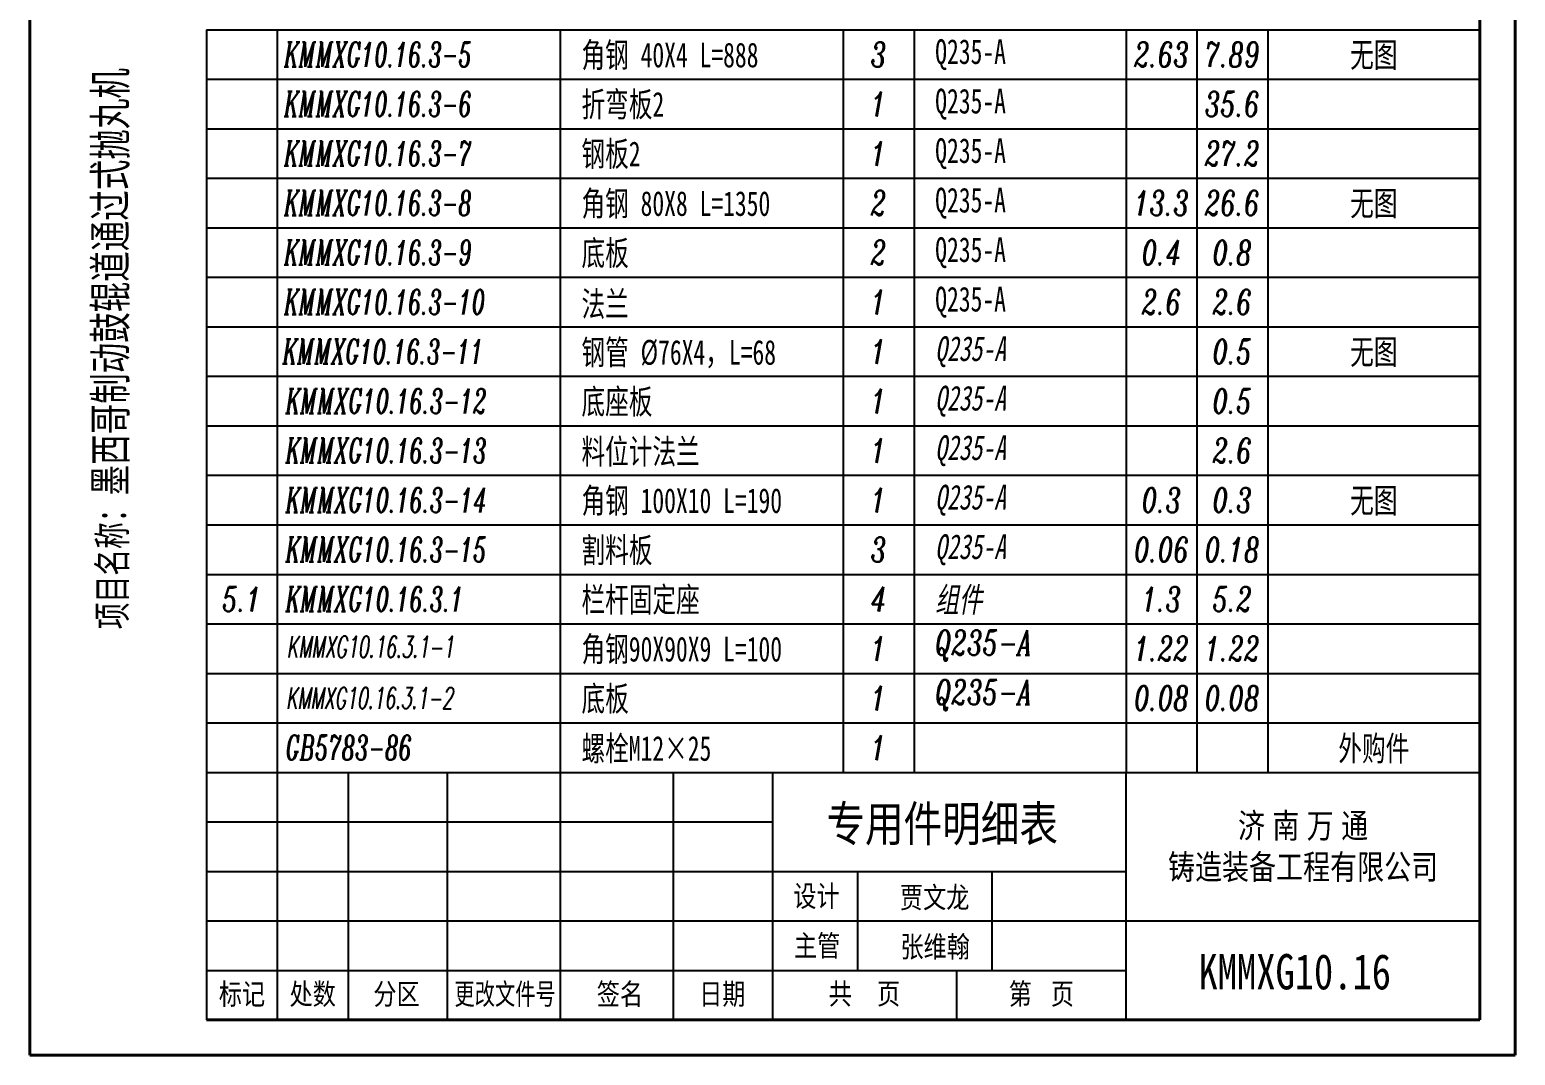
# Model space of a CAD drawing. Header units: millimetres. Extents: x 20942 to 27944, y 15544 to 18514.
# Drawn here: x 20942 to 23042, y 15544 to 16994 of the extents above; entities that cross this region are included whole.
import ezdxf
from ezdxf.enums import TextEntityAlignment as Align

# ---------------------------------------------------------------- set-up
doc = ezdxf.new("R2010")
doc.units = ezdxf.units.MM
doc.layers.add('$TD_AUDIT_GENERATED_(2C4)', color=7, linetype='Continuous', lineweight=40)
doc.layers.add('$TD_AUDIT_GENERATED_(2C5)', color=4, linetype='Continuous')
doc.layers.add('$TD_AUDIT_GENERATED_(2C6)', color=3, linetype='Continuous')
doc.styles.add('$TD_AUDIT_GENERATED_(2C7)', font='italic.shx', dxfattribs={"width": 0.7})
doc.styles.add('$TD_AUDIT_GENERATED_(2C8)', font='', dxfattribs={"width": 0.7})
doc.styles.get("Standard").update_dxf_attribs({"font": '', "width": 0.8})
doc.styles.get('$TD_AUDIT_GENERATED_(2C8)').set_extended_font_data('SimSun')
doc.styles.get('Standard').set_extended_font_data('SimSun')

# ---------------------------------------------------------------- blocks, each defined once
blk = doc.blocks.new('$TD_AUDIT_GENERATED_(29EC1)')
at = {"layer": '$TD_AUDIT_GENERATED_(2C5)'}
for p, q in [((-180, 35), (-180, 0)), ((-180, 35), (0, 35)), ((-170, 35), (-170, 0)), ((-160, 35), (-160, 0)), ((-146, 35), (-146, 0)), ((-130, 35), (-130, 0)), ((-114, 0), (-114, 35)), ((-100, 35), (-100, 0)), ((-50, 0), (-50, 35)), ((-180, 28), (-100, 28)), ((-180, 21), (-50, 21)), ((-88, 21), (-88, 7)), ((-69, 21), (-69, 7)), ((-180, 14), (0, 14)), ((-50, 0), (-50, 9)), ((-180, 7), (-50, 7)), ((-74, 7), (-74, 0))]:
    blk.add_line(p, q, dxfattribs=at)
at = {"layer": '$TD_AUDIT_GENERATED_(2C5)', "attachment_point": 5}
for s, insert, char_height, width in [('{\\f\uffbfﾬￌﾣﾤ_GB2312|b0|i0|c134|p49;\\M+5BCC3 \\M+5C4CF \\M+5CDF2 \\M+5CDA8\\P\\M+5D6FD\\M+5D4EC\\M+5D7B0\\M+5B1B8\\M+5B9A4\\M+5B3CC\\M+5D3D0\\M+5CFDE\\M+5B9AB\\M+5CBBE}', (-25, 24.35), 3.5, 50), ('\\M+5C9E8\\M+5BCC6', (-93.79, 17.35), 3, 10), ('\\M+5D6F7\\M+5B9DC', (-93.7, 10.34), 3, 10), ('{\\f\uffbfﾬￌﾣﾤ_GB2312|b0|i0|c134|p49;\\M+5B1EA\\M+5BCC7}', (-175, 3.5), 3, 10), ('{\\f\uffbfﾬￌﾣﾤ_GB2312|b0|i0|c134|p49;\\M+5B4A6\\M+5CAFD}', (-165, 3.5), 3, 10), ('{\\f\uffbfﾬￌﾣﾤ_GB2312|b0|i0|c134|p49;\\M+5B7D6\\M+5C7F8}', (-153.14, 3.5), 3, 10), ('{\\f\uffbfﾬￌﾣﾤ_GB2312|b0|i0|c134|p49;\\M+5C7A9\\M+5C3FB}', (-121.57, 3.5), 3, 10), ('{\\f\uffbfﾬￌﾣﾤ_GB2312|b0|i0|c134|p49;\\M+5C8D5\\M+5C6DA}', (-107.1, 3.5), 3, 10), ('{\\f\uffbfﾬￌﾣﾤ_GB2312|b0|i0|c134|p49;\\M+5B9B2    \\M+5D2B3}', (-87, 3.54), 3, 26), ('{\\f\uffbfﾬￌﾣﾤ_GB2312|b0|i0|c134|p49;\\M+5B5DA   \\M+5D2B3}', (-62, 3.52), 3, 24)]:
    blk.add_mtext(s, dxfattribs=dict(at, insert=insert, char_height=char_height, width=width))
at = {"layer": '$TD_AUDIT_GENERATED_(2C5)', "insert": (-137.8, 3.5), "char_height": 3, "width": 17.8935, "attachment_point": 5, "style": '$TD_AUDIT_GENERATED_(2C7)'}
blk.add_mtext('\\M+5B8FC\\M+5B8C4\\M+5CEC4\\M+5BCFE\\M+5BAC5', dxfattribs=at)
at = {"layer": '$TD_AUDIT_GENERATED_(2C5)', "width": 0.8}
for tag, p in [('姓名', (-81.98, 15.82)), ('姓名', (-81.91, 8.86)), ('N', (-62.53, 1.68))]:
    blk.add_attdef(tag, p, '', height=3, dxfattribs=at)
for tag, height, p in [('S', 5, (-26.18, 4.31)), ('M', 3, (-86.59, 1.67))]:
    blk.add_attdef(tag, text='', height=height, dxfattribs=at).set_placement(p, align=Align.CENTER)
at = {"layer": '$TD_AUDIT_GENERATED_(2C6)', "insert": (-76.02, 27.45), "char_height": 5, "width": 39.6863, "attachment_point": 5}
blk.add_mtext('{\\C4;\\M+5D7A8\\M+5D3C3\\M+5BCFE\\M+5C3F7\\M+5CFB8\\M+5B1ED}', dxfattribs=at)
blk = doc.blocks.new('*U3')
for p, q in [((0, 7), (180, 7)), ((0, 0), (0, 7)), ((10, 0), (10, 7)), ((50, 0), (50, 7)), ((90, 0), (90, 7)), ((100, 0), (100, 7)), ((130, 0), (130, 7)), ((140, 0), (140, 7)), ((150, 0), (150, 7)), ((180, 0), (180, 7)), ((0, 0), (180, 0))]:
    blk.add_line(p, q)
at = {"width": 0.7, "flags": 8}
for tag, style, p in [('1', '$TD_AUDIT_GENERATED_(2C7)', (5, 3.5)), ('4', '$TD_AUDIT_GENERATED_(2C7)', (95, 3.5)), ('6', '$TD_AUDIT_GENERATED_(2C7)', (135, 3.5)), ('7', '$TD_AUDIT_GENERATED_(2C7)', (145, 3.5)), ('8', '$TD_AUDIT_GENERATED_(2C8)', (165, 3.5))]:
    blk.add_attdef(tag, text='', height=3.5, dxfattribs=dict(at, style=style)).set_placement(p, align=Align.MIDDLE_CENTER)
at = {"color": 141, "flags": 8}
for tag, style, width, p in [('2', '$TD_AUDIT_GENERATED_(2C7)', 0.6, (13, 3.5)), ('3', '$TD_AUDIT_GENERATED_(2C8)', 0.7, (53, 3.5)), ('5', '$TD_AUDIT_GENERATED_(2C7)', 0.7, (103, 3.5))]:
    blk.add_attdef(tag, text='', height=3.5, dxfattribs=dict(at, style=style, width=width)).set_placement(p, align=Align.MIDDLE_LEFT)
blk = doc.blocks.new('$TD_AUDIT_GENERATED_(8CD2)')
for p, q in [((0, 7), (180, 7)), ((0, 0), (0, 7)), ((10, 0), (10, 7)), ((50, 0), (50, 7)), ((90, 0), (90, 7)), ((100, 0), (100, 7)), ((130, 0), (130, 7)), ((140, 0), (140, 7)), ((150, 0), (150, 7)), ((180, 0), (180, 7)), ((0, 0), (180, 0))]:
    blk.add_line(p, q)
at = {"width": 0.7, "flags": 8}
for tag, style, p in [('1', '$TD_AUDIT_GENERATED_(2C7)', (5, 3.5)), ('4', '$TD_AUDIT_GENERATED_(2C7)', (95, 3.5)), ('6', '$TD_AUDIT_GENERATED_(2C7)', (135, 3.5)), ('7', '$TD_AUDIT_GENERATED_(2C7)', (145, 3.5)), ('8', '$TD_AUDIT_GENERATED_(2C8)', (165, 3.5))]:
    blk.add_attdef(tag, text='', height=3.5, dxfattribs=dict(at, style=style)).set_placement(p, align=Align.MIDDLE_CENTER)
at = {"color": 141, "flags": 8}
for tag, style, width, p in [('2', '$TD_AUDIT_GENERATED_(2C7)', 0.6, (13, 3.5)), ('3', '$TD_AUDIT_GENERATED_(2C8)', 0.7, (53, 3.5)), ('5', '$TD_AUDIT_GENERATED_(2C7)', 0.7, (103, 3.5))]:
    blk.add_attdef(tag, text='', height=3.5, dxfattribs=dict(at, style=style, width=width)).set_placement(p, align=Align.MIDDLE_LEFT)

msp = doc.modelspace()

# ---------------------------------------------------------------- linework, layer by layer
at = {"layer": '$TD_AUDIT_GENERATED_(2C4)'}
for p, q in [((20942.5, 18513.7), (20942.5, 15543.7)), ((23042.5, 18513.7), (23042.5, 15543.7)), ((22992.5, 18423.7), (22992.5, 15593.7)), ((22992.5, 15593.7), (21192.5, 15593.7)), ((23042.5, 15543.7), (20942.5, 15543.7))]:
    msp.add_line(p, q, dxfattribs=at)

# ---------------------------------------------------------------- block references
at = {"layer": '$TD_AUDIT_GENERATED_(2C5)'}
ref = msp.add_blockref('*U3', (21192.5, 16993.7), dxfattribs=dict(at, xscale=-10.00000000000001, yscale=10.00000000000001, zscale=10.00000000000001, rotation=180))
ref.add_attrib('2', 'KMMXG10.16.3-5', dxfattribs={"layer": '0', "color": 141, "height": 35, "style": '$TD_AUDIT_GENERATED_(2C7)', "width": 0.6, "flags": 8}).set_placement((21302, 16958.7), align=Align.MIDDLE_LEFT)
ref.add_attrib('3', '角钢 40X4 L=888', dxfattribs={"layer": '0', "color": 141, "height": 35, "style": '$TD_AUDIT_GENERATED_(2C8)', "width": 0.7, "flags": 8}).set_placement((21722.5, 16958), align=Align.MIDDLE_LEFT)
ref.add_attrib('4', '3', dxfattribs={"layer": '0', "height": 35, "style": '$TD_AUDIT_GENERATED_(2C7)', "width": 0.7, "flags": 8}).set_placement((22142.5, 16958.7), align=Align.MIDDLE_CENTER)
ref.add_attrib('5', 'Q235-A', dxfattribs={"layer": '0', "color": 141, "height": 35, "style": '$TD_AUDIT_GENERATED_(2C8)', "width": 0.7, "flags": 8}).set_placement((22222.5, 16962.8), align=Align.MIDDLE_LEFT)
ref.add_attrib('6', '2.63', dxfattribs={"layer": '0', "height": 35, "style": '$TD_AUDIT_GENERATED_(2C7)', "width": 0.7, "flags": 8}).set_placement((22542.5, 16958.7), align=Align.MIDDLE_CENTER)
ref.add_attrib('7', '7.89', dxfattribs={"layer": '0', "height": 35, "style": '$TD_AUDIT_GENERATED_(2C7)', "width": 0.7, "flags": 8}).set_placement((22642.5, 16958.7), align=Align.MIDDLE_CENTER)
ref.add_attrib('8', '无图', dxfattribs={"layer": '0', "height": 35, "style": '$TD_AUDIT_GENERATED_(2C8)', "width": 0.7, "flags": 8}).set_placement((22842.5, 16958.2), align=Align.MIDDLE_CENTER)
ref = msp.add_blockref('*U3', (21192.5, 16923.7), dxfattribs=dict(at, xscale=-10.00000000000001, yscale=10.00000000000001, zscale=10.00000000000001, rotation=180))
ref.add_attrib('2', 'KMMXG10.16.3-6', dxfattribs={"layer": '0', "color": 141, "height": 35, "style": '$TD_AUDIT_GENERATED_(2C7)', "width": 0.6, "flags": 8}).set_placement((21302, 16888.7), align=Align.MIDDLE_LEFT)
ref.add_attrib('3', '折弯板2', dxfattribs={"layer": '0', "color": 141, "height": 35, "style": '$TD_AUDIT_GENERATED_(2C8)', "width": 0.7, "flags": 8}).set_placement((21722.5, 16888.2), align=Align.MIDDLE_LEFT)
ref.add_attrib('4', '1', dxfattribs={"layer": '0', "height": 35, "style": '$TD_AUDIT_GENERATED_(2C7)', "width": 0.7, "flags": 8}).set_placement((22142.5, 16888.7), align=Align.MIDDLE_CENTER)
ref.add_attrib('5', 'Q235-A', dxfattribs={"layer": '0', "color": 141, "height": 35, "style": '$TD_AUDIT_GENERATED_(2C8)', "width": 0.7, "flags": 8}).set_placement((22222.5, 16892.8), align=Align.MIDDLE_LEFT)
ref.add_attrib('7', '35.6', dxfattribs={"layer": '0', "height": 35, "style": '$TD_AUDIT_GENERATED_(2C7)', "width": 0.7, "flags": 8}).set_placement((22642.5, 16888.7), align=Align.MIDDLE_CENTER)
ref = msp.add_blockref('*U3', (21192.5, 16853.7), dxfattribs=dict(at, xscale=-10.00000000000001, yscale=10.00000000000001, zscale=10.00000000000001, rotation=180))
ref.add_attrib('2', 'KMMXG10.16.3-7', dxfattribs={"layer": '0', "color": 141, "height": 35, "style": '$TD_AUDIT_GENERATED_(2C7)', "width": 0.6, "flags": 8}).set_placement((21302, 16818.7), align=Align.MIDDLE_LEFT)
ref.add_attrib('3', '钢板2', dxfattribs={"layer": '0', "color": 141, "height": 35, "style": '$TD_AUDIT_GENERATED_(2C8)', "width": 0.7, "flags": 8}).set_placement((21722.5, 16818.3), align=Align.MIDDLE_LEFT)
ref.add_attrib('4', '1', dxfattribs={"layer": '0', "height": 35, "style": '$TD_AUDIT_GENERATED_(2C7)', "width": 0.7, "flags": 8}).set_placement((22142.5, 16818.7), align=Align.MIDDLE_CENTER)
ref.add_attrib('5', 'Q235-A', dxfattribs={"layer": '0', "color": 141, "height": 35, "style": '$TD_AUDIT_GENERATED_(2C8)', "width": 0.7, "flags": 8}).set_placement((22222.5, 16822.8), align=Align.MIDDLE_LEFT)
ref.add_attrib('7', '27.2', dxfattribs={"layer": '0', "height": 35, "style": '$TD_AUDIT_GENERATED_(2C7)', "width": 0.7, "flags": 8}).set_placement((22642.5, 16818.7), align=Align.MIDDLE_CENTER)
ref = msp.add_blockref('*U3', (21192.5, 16783.7), dxfattribs=dict(at, xscale=-10.00000000000001, yscale=10.00000000000001, zscale=10.00000000000001, rotation=180))
ref.add_attrib('2', 'KMMXG10.16.3-8', dxfattribs={"layer": '0', "color": 141, "height": 35, "style": '$TD_AUDIT_GENERATED_(2C7)', "width": 0.6, "flags": 8}).set_placement((21302, 16748.7), align=Align.MIDDLE_LEFT)
ref.add_attrib('3', '角钢 80X8 L=1350', dxfattribs={"layer": '0', "color": 141, "height": 35, "style": '$TD_AUDIT_GENERATED_(2C8)', "width": 0.7, "flags": 8}).set_placement((21722.5, 16748), align=Align.MIDDLE_LEFT)
ref.add_attrib('4', '2', dxfattribs={"layer": '0', "height": 35, "style": '$TD_AUDIT_GENERATED_(2C7)', "width": 0.7, "flags": 8}).set_placement((22142.5, 16748.7), align=Align.MIDDLE_CENTER)
ref.add_attrib('5', 'Q235-A', dxfattribs={"layer": '0', "color": 141, "height": 35, "style": '$TD_AUDIT_GENERATED_(2C8)', "width": 0.7, "flags": 8}).set_placement((22222.5, 16752.8), align=Align.MIDDLE_LEFT)
ref.add_attrib('6', '13.3', dxfattribs={"layer": '0', "height": 35, "style": '$TD_AUDIT_GENERATED_(2C7)', "width": 0.7, "flags": 8}).set_placement((22542.5, 16748.7), align=Align.MIDDLE_CENTER)
ref.add_attrib('7', '26.6', dxfattribs={"layer": '0', "height": 35, "style": '$TD_AUDIT_GENERATED_(2C7)', "width": 0.7, "flags": 8}).set_placement((22642.5, 16748.7), align=Align.MIDDLE_CENTER)
ref.add_attrib('8', '无图', dxfattribs={"layer": '0', "height": 35, "style": '$TD_AUDIT_GENERATED_(2C8)', "width": 0.7, "flags": 8}).set_placement((22842.5, 16748.2), align=Align.MIDDLE_CENTER)
ref = msp.add_blockref('*U3', (21192.5, 16713.7), dxfattribs=dict(at, xscale=-10.00000000000001, yscale=10.00000000000001, zscale=10.00000000000001, rotation=180))
ref.add_attrib('2', 'KMMXG10.16.3-9', dxfattribs={"layer": '0', "color": 141, "height": 35, "style": '$TD_AUDIT_GENERATED_(2C7)', "width": 0.6, "flags": 8}).set_placement((21302, 16678.7), align=Align.MIDDLE_LEFT)
ref.add_attrib('3', '底板', dxfattribs={"layer": '0', "color": 141, "height": 35, "style": '$TD_AUDIT_GENERATED_(2C8)', "width": 0.7, "flags": 8}).set_placement((21722.5, 16678), align=Align.MIDDLE_LEFT)
ref.add_attrib('4', '2', dxfattribs={"layer": '0', "height": 35, "style": '$TD_AUDIT_GENERATED_(2C7)', "width": 0.7, "flags": 8}).set_placement((22142.5, 16678.7), align=Align.MIDDLE_CENTER)
ref.add_attrib('5', 'Q235-A', dxfattribs={"layer": '0', "color": 141, "height": 35, "style": '$TD_AUDIT_GENERATED_(2C8)', "width": 0.7, "flags": 8}).set_placement((22222.5, 16682.8), align=Align.MIDDLE_LEFT)
ref.add_attrib('6', '0.4', dxfattribs={"layer": '0', "height": 35, "style": '$TD_AUDIT_GENERATED_(2C7)', "width": 0.7, "flags": 8}).set_placement((22542.5, 16678.7), align=Align.MIDDLE_CENTER)
ref.add_attrib('7', '0.8', dxfattribs={"layer": '0', "height": 35, "style": '$TD_AUDIT_GENERATED_(2C7)', "width": 0.7, "flags": 8}).set_placement((22642.5, 16678.7), align=Align.MIDDLE_CENTER)
ref = msp.add_blockref('*U3', (21192.5, 16643.7), dxfattribs=dict(at, xscale=-10.00000000000001, yscale=10.00000000000001, zscale=10.00000000000001, rotation=180))
ref.add_attrib('2', 'KMMXG10.16.3-10', dxfattribs={"layer": '0', "color": 141, "height": 35, "style": '$TD_AUDIT_GENERATED_(2C7)', "width": 0.6, "flags": 8}).set_placement((21302, 16608.7), align=Align.MIDDLE_LEFT)
ref.add_attrib('3', '法兰', dxfattribs={"layer": '0', "color": 141, "height": 35, "style": '$TD_AUDIT_GENERATED_(2C8)', "width": 0.7, "flags": 8}).set_placement((21722.5, 16606), align=Align.MIDDLE_LEFT)
ref.add_attrib('4', '1', dxfattribs={"layer": '0', "height": 35, "style": '$TD_AUDIT_GENERATED_(2C7)', "width": 0.7, "flags": 8}).set_placement((22142.5, 16608.7), align=Align.MIDDLE_CENTER)
ref.add_attrib('5', 'Q235-A', dxfattribs={"layer": '0', "color": 141, "height": 35, "style": '$TD_AUDIT_GENERATED_(2C8)', "width": 0.7, "flags": 8}).set_placement((22222.5, 16612.8), align=Align.MIDDLE_LEFT)
ref.add_attrib('6', '2.6', dxfattribs={"layer": '0', "height": 35, "style": '$TD_AUDIT_GENERATED_(2C7)', "width": 0.7, "flags": 8}).set_placement((22542.5, 16608.7), align=Align.MIDDLE_CENTER)
ref.add_attrib('7', '2.6', dxfattribs={"layer": '0', "height": 35, "style": '$TD_AUDIT_GENERATED_(2C7)', "width": 0.7, "flags": 8}).set_placement((22642.5, 16608.7), align=Align.MIDDLE_CENTER)
ref = msp.add_blockref('$TD_AUDIT_GENERATED_(8CD2)', (21192.5, 16573.7), dxfattribs=dict(at, xscale=-10.00000132878166, yscale=10.00000132878166, zscale=10.00000132878166, rotation=180))
ref.add_attrib('2', 'KMMXG10.16.3-11', dxfattribs={"layer": '0', "color": 141, "height": 35, "style": '$TD_AUDIT_GENERATED_(2C7)', "width": 0.6, "flags": 8}).set_placement((21299.9, 16538.7), align=Align.MIDDLE_LEFT)
ref.add_attrib('3', '钢管 %%C76X4，L=68 ', dxfattribs={"layer": '0', "color": 141, "height": 35, "style": '$TD_AUDIT_GENERATED_(2C8)', "width": 0.7, "flags": 8}).set_placement((21722.5, 16537.6), align=Align.MIDDLE_LEFT)
ref.add_attrib('4', '1', dxfattribs={"layer": '0', "height": 35, "style": '$TD_AUDIT_GENERATED_(2C7)', "width": 0.7, "flags": 8}).set_placement((22142.5, 16538.7), align=Align.MIDDLE_CENTER)
ref.add_attrib('5', 'Q235-A', dxfattribs={"layer": '0', "color": 141, "height": 35, "style": '$TD_AUDIT_GENERATED_(2C8)', "oblique": 10, "width": 0.7, "flags": 8}).set_placement((22222.5, 16542.8), align=Align.MIDDLE_LEFT)
ref.add_attrib('7', '0.5', dxfattribs={"layer": '0', "height": 35, "style": '$TD_AUDIT_GENERATED_(2C7)', "width": 0.7, "flags": 8}).set_placement((22642.5, 16538.7), align=Align.MIDDLE_CENTER)
ref.add_attrib('8', '无图', dxfattribs={"layer": '0', "height": 35, "style": '$TD_AUDIT_GENERATED_(2C8)', "width": 0.7, "flags": 8}).set_placement((22842.5, 16538.1), align=Align.MIDDLE_CENTER)
ref = msp.add_blockref('$TD_AUDIT_GENERATED_(8CD2)', (21192.5, 16503.7), dxfattribs=dict(at, xscale=-10.00000132878167, yscale=10.00000132878167, zscale=10.00000132878167, rotation=180))
ref.add_attrib('2', 'KMMXG10.16.3-12', dxfattribs={"layer": '0', "color": 141, "height": 35, "style": '$TD_AUDIT_GENERATED_(2C7)', "width": 0.6, "flags": 8}).set_placement((21304.1, 16468.7), align=Align.MIDDLE_LEFT)
ref.add_attrib('3', '底座板', dxfattribs={"layer": '0', "color": 141, "height": 35, "style": '$TD_AUDIT_GENERATED_(2C8)', "width": 0.7, "flags": 8}).set_placement((21722.5, 16468), align=Align.MIDDLE_LEFT)
ref.add_attrib('4', '1', dxfattribs={"layer": '0', "height": 35, "style": '$TD_AUDIT_GENERATED_(2C7)', "width": 0.7, "flags": 8}).set_placement((22142.5, 16468.7), align=Align.MIDDLE_CENTER)
ref.add_attrib('5', 'Q235-A', dxfattribs={"layer": '0', "color": 141, "height": 35, "style": '$TD_AUDIT_GENERATED_(2C8)', "oblique": 10, "width": 0.7, "flags": 8}).set_placement((22222.5, 16472.8), align=Align.MIDDLE_LEFT)
ref.add_attrib('7', '0.5', dxfattribs={"layer": '0', "height": 35, "style": '$TD_AUDIT_GENERATED_(2C7)', "width": 0.7, "flags": 8}).set_placement((22642.5, 16468.7), align=Align.MIDDLE_CENTER)
ref = msp.add_blockref('$TD_AUDIT_GENERATED_(8CD2)', (21192.5, 16433.7), dxfattribs=dict(at, xscale=-10.00000132878167, yscale=10.00000132878167, zscale=10.00000132878167, rotation=180))
ref.add_attrib('2', 'KMMXG10.16.3-13', dxfattribs={"layer": '0', "color": 141, "height": 35, "style": '$TD_AUDIT_GENERATED_(2C7)', "width": 0.6, "flags": 8}).set_placement((21304.1, 16398.7), align=Align.MIDDLE_LEFT)
ref.add_attrib('3', '料位计法兰', dxfattribs={"layer": '0', "color": 141, "height": 35, "style": '$TD_AUDIT_GENERATED_(2C8)', "width": 0.7, "flags": 8}).set_placement((21722.5, 16397.4), align=Align.MIDDLE_LEFT)
ref.add_attrib('4', '1', dxfattribs={"layer": '0', "height": 35, "style": '$TD_AUDIT_GENERATED_(2C7)', "width": 0.7, "flags": 8}).set_placement((22142.5, 16398.7), align=Align.MIDDLE_CENTER)
ref.add_attrib('5', 'Q235-A', dxfattribs={"layer": '0', "color": 141, "height": 35, "style": '$TD_AUDIT_GENERATED_(2C8)', "oblique": 10, "width": 0.7, "flags": 8}).set_placement((22222.5, 16402.8), align=Align.MIDDLE_LEFT)
ref.add_attrib('7', '2.6', dxfattribs={"layer": '0', "height": 35, "style": '$TD_AUDIT_GENERATED_(2C7)', "width": 0.7, "flags": 8}).set_placement((22642.5, 16398.7), align=Align.MIDDLE_CENTER)
ref = msp.add_blockref('$TD_AUDIT_GENERATED_(8CD2)', (21192.5, 16363.7), dxfattribs=dict(at, xscale=-10.00000132878167, yscale=10.00000132878167, zscale=10.00000132878167, rotation=180))
ref.add_attrib('2', 'KMMXG10.16.3-14', dxfattribs={"layer": '0', "color": 141, "height": 35, "style": '$TD_AUDIT_GENERATED_(2C7)', "width": 0.6, "flags": 8}).set_placement((21304.1, 16328.7), align=Align.MIDDLE_LEFT)
ref.add_attrib('3', '角钢 100X10 L=190', dxfattribs={"layer": '0', "color": 141, "height": 35, "style": '$TD_AUDIT_GENERATED_(2C8)', "width": 0.7, "flags": 8}).set_placement((21722.5, 16328), align=Align.MIDDLE_LEFT)
ref.add_attrib('4', '1', dxfattribs={"layer": '0', "height": 35, "style": '$TD_AUDIT_GENERATED_(2C7)', "width": 0.7, "flags": 8}).set_placement((22142.5, 16328.7), align=Align.MIDDLE_CENTER)
ref.add_attrib('5', 'Q235-A', dxfattribs={"layer": '0', "color": 141, "height": 35, "style": '$TD_AUDIT_GENERATED_(2C8)', "oblique": 10, "width": 0.7, "flags": 8}).set_placement((22222.5, 16332.8), align=Align.MIDDLE_LEFT)
ref.add_attrib('6', '0.3', dxfattribs={"layer": '0', "height": 35, "style": '$TD_AUDIT_GENERATED_(2C7)', "width": 0.7, "flags": 8}).set_placement((22542.5, 16328.7), align=Align.MIDDLE_CENTER)
ref.add_attrib('7', '0.3', dxfattribs={"layer": '0', "height": 35, "style": '$TD_AUDIT_GENERATED_(2C7)', "width": 0.7, "flags": 8}).set_placement((22642.5, 16328.7), align=Align.MIDDLE_CENTER)
ref.add_attrib('8', '无图', dxfattribs={"layer": '0', "height": 35, "style": '$TD_AUDIT_GENERATED_(2C8)', "width": 0.7, "flags": 8}).set_placement((22842.5, 16328.1), align=Align.MIDDLE_CENTER)
ref = msp.add_blockref('$TD_AUDIT_GENERATED_(8CD2)', (21192.5, 16293.7), dxfattribs=dict(at, xscale=-10.00000132878167, yscale=10.00000132878167, zscale=10.00000132878167, rotation=180))
ref.add_attrib('2', 'KMMXG10.16.3-15', dxfattribs={"layer": '0', "color": 141, "height": 35, "style": '$TD_AUDIT_GENERATED_(2C7)', "width": 0.6, "flags": 8}).set_placement((21304.1, 16258.7), align=Align.MIDDLE_LEFT)
ref.add_attrib('3', '割料板', dxfattribs={"layer": '0', "color": 141, "height": 35, "style": '$TD_AUDIT_GENERATED_(2C8)', "width": 0.7, "flags": 8}).set_placement((21722.5, 16258), align=Align.MIDDLE_LEFT)
ref.add_attrib('4', '3', dxfattribs={"layer": '0', "height": 35, "style": '$TD_AUDIT_GENERATED_(2C7)', "width": 0.7, "flags": 8}).set_placement((22142.5, 16258.7), align=Align.MIDDLE_CENTER)
ref.add_attrib('5', 'Q235-A', dxfattribs={"layer": '0', "color": 141, "height": 35, "style": '$TD_AUDIT_GENERATED_(2C8)', "oblique": 10, "width": 0.7, "flags": 8}).set_placement((22222.5, 16262.8), align=Align.MIDDLE_LEFT)
ref.add_attrib('6', '0.06', dxfattribs={"layer": '0', "height": 35, "style": '$TD_AUDIT_GENERATED_(2C7)', "width": 0.7, "flags": 8}).set_placement((22542.5, 16258.7), align=Align.MIDDLE_CENTER)
ref.add_attrib('7', '0.18', dxfattribs={"layer": '0', "height": 35, "style": '$TD_AUDIT_GENERATED_(2C7)', "width": 0.7, "flags": 8}).set_placement((22642.5, 16258.7), align=Align.MIDDLE_CENTER)
ref = msp.add_blockref('$TD_AUDIT_GENERATED_(8CD2)', (21192.5, 16223.7), dxfattribs=dict(at, xscale=-10.00000132878167, yscale=10.00000132878167, zscale=10.00000132878167, rotation=180))
ref.add_attrib('1', '5.1', dxfattribs={"layer": '0', "height": 35, "style": '$TD_AUDIT_GENERATED_(2C7)', "width": 0.7, "flags": 8}).set_placement((21242.5, 16188.7), align=Align.MIDDLE_CENTER)
ref.add_attrib('2', 'KMMXG10.16.3.1', dxfattribs={"layer": '0', "color": 141, "height": 35, "style": '$TD_AUDIT_GENERATED_(2C7)', "width": 0.6, "flags": 8}).set_placement((21304.1, 16188.7), align=Align.MIDDLE_LEFT)
ref.add_attrib('3', '栏杆固定座', dxfattribs={"layer": '0', "color": 141, "height": 35, "style": '$TD_AUDIT_GENERATED_(2C8)', "width": 0.7, "flags": 8}).set_placement((21722.5, 16188), align=Align.MIDDLE_LEFT)
ref.add_attrib('4', '4', dxfattribs={"layer": '0', "height": 35, "style": '$TD_AUDIT_GENERATED_(2C7)', "width": 0.7, "flags": 8}).set_placement((22142.5, 16188.7), align=Align.MIDDLE_CENTER)
ref.add_attrib('5', '组件', dxfattribs={"layer": '0', "color": 141, "height": 35, "style": '$TD_AUDIT_GENERATED_(2C8)', "oblique": 10, "width": 0.7, "flags": 8}).set_placement((22222.5, 16187.8), align=Align.MIDDLE_LEFT)
ref.add_attrib('6', '1.3', dxfattribs={"layer": '0', "height": 35, "style": '$TD_AUDIT_GENERATED_(2C7)', "width": 0.7, "flags": 8}).set_placement((22542.5, 16188.7), align=Align.MIDDLE_CENTER)
ref.add_attrib('7', '5.2', dxfattribs={"layer": '0', "height": 35, "style": '$TD_AUDIT_GENERATED_(2C7)', "width": 0.7, "flags": 8}).set_placement((22642.5, 16188.7), align=Align.MIDDLE_CENTER)
ref = msp.add_blockref('$TD_AUDIT_GENERATED_(8CD2)', (21192.5, 16153.7), dxfattribs=dict(at, xscale=-10.00000132878166, yscale=10.00000132878166, zscale=10.00000132878166, rotation=180))
ref.add_attrib('2', 'KMMXG10.16.3.1-1', dxfattribs={"layer": '0', "color": 141, "height": 30, "style": '$TD_AUDIT_GENERATED_(2C7)', "width": 0.6, "flags": 8}).set_placement((21305.8, 16121.2), align=Align.MIDDLE_LEFT)
ref.add_attrib('3', '角钢90X90X9 L=100', dxfattribs={"layer": '0', "color": 141, "height": 35, "style": '$TD_AUDIT_GENERATED_(2C8)', "width": 0.7, "flags": 8}).set_placement((21722.5, 16118), align=Align.MIDDLE_LEFT)
ref.add_attrib('4', '1', dxfattribs={"layer": '0', "height": 35, "style": '$TD_AUDIT_GENERATED_(2C7)', "width": 0.7, "flags": 8}).set_placement((22142.5, 16118.7), align=Align.MIDDLE_CENTER)
ref.add_attrib('5', 'Q235-A', dxfattribs={"layer": '0', "color": 141, "height": 35, "style": '$TD_AUDIT_GENERATED_(2C7)', "width": 0.7, "flags": 8}).set_placement((22222.5, 16127.1), align=Align.MIDDLE_LEFT)
ref.add_attrib('6', '1.22', dxfattribs={"layer": '0', "height": 35, "style": '$TD_AUDIT_GENERATED_(2C7)', "width": 0.7, "flags": 8}).set_placement((22542.5, 16118.7), align=Align.MIDDLE_CENTER)
ref.add_attrib('7', '1.22', dxfattribs={"layer": '0', "height": 35, "style": '$TD_AUDIT_GENERATED_(2C7)', "width": 0.7, "flags": 8}).set_placement((22642.5, 16118.7), align=Align.MIDDLE_CENTER)
ref = msp.add_blockref('$TD_AUDIT_GENERATED_(8CD2)', (21192.5, 16083.7), dxfattribs=dict(at, xscale=-10.00000132878166, yscale=10.00000132878166, zscale=10.00000132878166, rotation=180))
ref.add_attrib('2', 'KMMXG10.16.3.1-2', dxfattribs={"layer": '0', "color": 141, "height": 30, "style": '$TD_AUDIT_GENERATED_(2C7)', "width": 0.6, "flags": 8}).set_placement((21304.6, 16048.8), align=Align.MIDDLE_LEFT)
ref.add_attrib('3', '底板', dxfattribs={"layer": '0', "color": 141, "height": 35, "style": '$TD_AUDIT_GENERATED_(2C8)', "width": 0.7, "flags": 8}).set_placement((21722.5, 16048), align=Align.MIDDLE_LEFT)
ref.add_attrib('4', '1', dxfattribs={"layer": '0', "height": 35, "style": '$TD_AUDIT_GENERATED_(2C7)', "width": 0.7, "flags": 8}).set_placement((22142.5, 16048.7), align=Align.MIDDLE_CENTER)
ref.add_attrib('5', 'Q235-A', dxfattribs={"layer": '0', "color": 141, "height": 35, "style": '$TD_AUDIT_GENERATED_(2C7)', "width": 0.7, "flags": 8}).set_placement((22222.5, 16057.1), align=Align.MIDDLE_LEFT)
ref.add_attrib('6', '0.08', dxfattribs={"layer": '0', "height": 35, "style": '$TD_AUDIT_GENERATED_(2C7)', "width": 0.7, "flags": 8}).set_placement((22542.5, 16048.7), align=Align.MIDDLE_CENTER)
ref.add_attrib('7', '0.08', dxfattribs={"layer": '0', "height": 35, "style": '$TD_AUDIT_GENERATED_(2C7)', "width": 0.7, "flags": 8}).set_placement((22642.5, 16048.7), align=Align.MIDDLE_CENTER)
ref = msp.add_blockref('$TD_AUDIT_GENERATED_(8CD2)', (21192.5, 16013.7), dxfattribs=dict(at, xscale=-10.00000132878166, yscale=10.00000132878166, zscale=10.00000132878166, rotation=180))
ref.add_attrib('2', 'GB5783-86', dxfattribs={"layer": '0', "color": 141, "height": 35, "style": '$TD_AUDIT_GENERATED_(2C7)', "width": 0.6, "flags": 8}).set_placement((21304.6, 15978.8), align=Align.MIDDLE_LEFT)
ref.add_attrib('3', '螺栓M12×25', dxfattribs={"layer": '0', "color": 141, "height": 35, "style": '$TD_AUDIT_GENERATED_(2C8)', "width": 0.7, "flags": 8}).set_placement((21722.5, 15977.6), align=Align.MIDDLE_LEFT)
ref.add_attrib('4', '1', dxfattribs={"layer": '0', "height": 35, "style": '$TD_AUDIT_GENERATED_(2C7)', "width": 0.7, "flags": 8}).set_placement((22142.5, 15978.7), align=Align.MIDDLE_CENTER)
ref.add_attrib('8', '外购件', dxfattribs={"layer": '0', "height": 35, "style": '$TD_AUDIT_GENERATED_(2C8)', "width": 0.7, "flags": 8}).set_placement((22842.5, 15977.6), align=Align.MIDDLE_CENTER)
ref = msp.add_blockref('$TD_AUDIT_GENERATED_(29EC1)', (22992.5, 15593.7), dxfattribs=dict(at, xscale=10, yscale=10, zscale=10))
ref.add_attrib('S', 'KMMXG10.16', dxfattribs={"height": 50, "width": 0.8}).set_placement((22730.7, 15636.9), align=Align.CENTER)
ref.add_attrib('主管', '张维翰', (22173.3, 15682.3), dxfattribs={"height": 30, "width": 0.8})
ref.add_attrib('设计', '贾文龙', (22172.6, 15751.9), dxfattribs={"height": 30, "width": 0.8})

# ---------------------------------------------------------------- texts
at = {"layer": '$TD_AUDIT_GENERATED_(2C6)', "insert": (21033.7, 16146.2), "char_height": 45.2053, "width": 987.414, "attachment_point": 1, "rotation": 90, "style": '$TD_AUDIT_GENERATED_(2C8)'}
msp.add_mtext('{\\H0.876x;\\M+5CFEE\\M+5C4BF\\M+5C3FB\\M+5B3C6\\M+5A3BA}\\M+5C4AB\\M+5CEF7\\M+5B8E7\\M+5D6C6\\M+5B6AF\\M+5B9C4\\M+5B9F5\\M+5B5C0\\M+5CDA8\\M+5B9FD\\M+5CABD\\M+5C5D7\\M+5CDE8\\M+5BBFA', dxfattribs=at)

doc.saveas('drawing.dxf')
